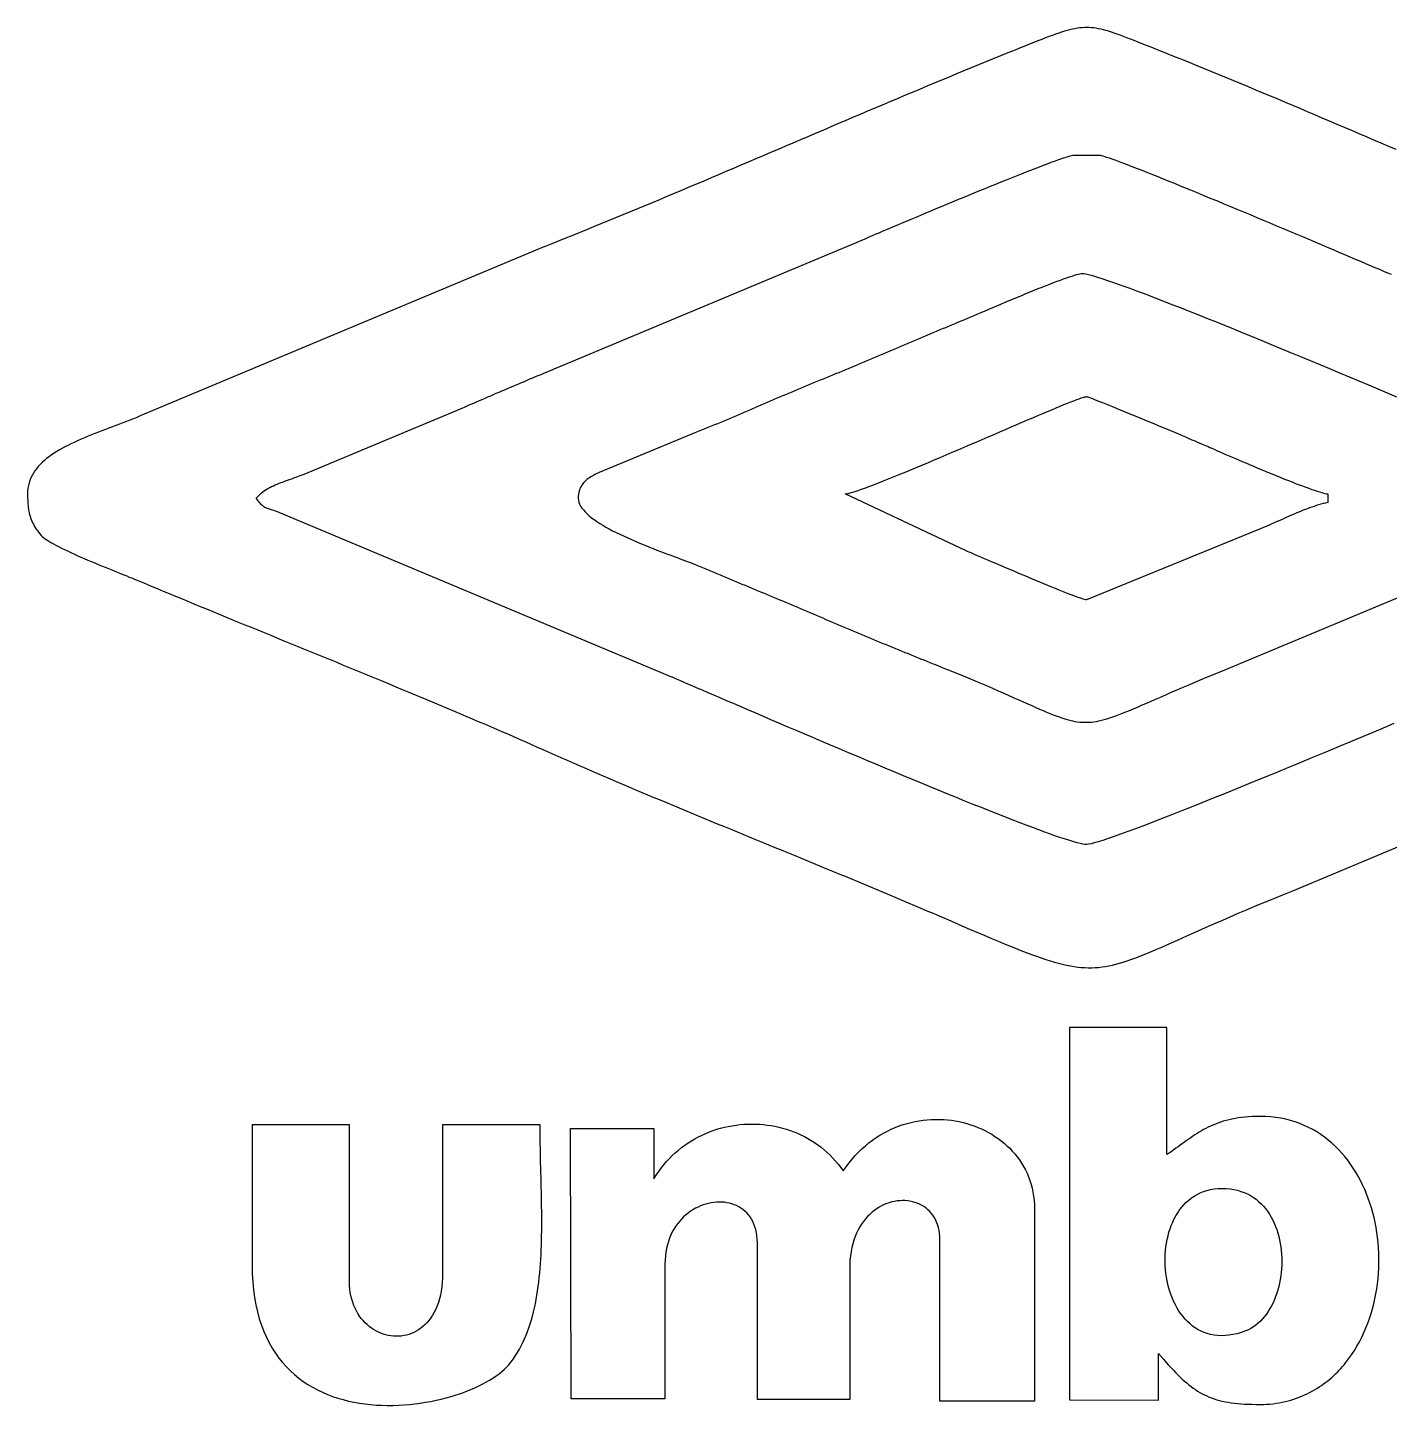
# Model space of a CAD drawing. Header units: millimetres. Extents: x 0 to 1229, y 0 to 800.
# Drawn here: x 0 to 791, y 0 to 800 of the extents above; entities that cross this region are included whole.
import ezdxf

# ---------------------------------------------------------------- set-up
doc = ezdxf.new("R2010")
doc.units = ezdxf.units.MM
doc.layers.add('CORTE EXTERNO', color=1, linetype='CONTINUOUS')
doc.layers.add('CORTE INTERNO', color=2, linetype='CONTINUOUS')

msp = doc.modelspace()

# ---------------------------------------------------------------- linework, layer by layer
at = {"layer": 'CORTE EXTERNO'}
for points in [[(794.3714, 729.134), (790.0862, 730.9704), (785.8004, 732.807), (781.5141, 734.6433), (777.2276, 736.4791), (772.9409, 738.3141), (768.6543, 740.1478), (764.368, 741.9799), (760.0822, 743.8102), (755.797, 745.6382), (751.5126, 747.4636), (747.2292, 749.286), (742.947, 751.1052), (738.6662, 752.9208), (734.3869, 754.7324), (730.1094, 756.5398), (725.8338, 758.3425), (721.5603, 760.1402), (717.2891, 761.9326), (713.0204, 763.7193), (708.7543, 765.5), (704.4911, 767.2744), (700.231, 769.0421), (695.974, 770.8028), (691.7205, 772.556), (687.4705, 774.3016), (683.2243, 776.0391), (678.9821, 777.7683), (674.744, 779.4887), (670.5102, 781.2), (666.281, 782.9019), (662.0564, 784.594), (657.8367, 786.276), (654.9335, 787.4339), (652.1695, 788.5417), (649.5383, 789.5992), (647.0333, 790.6063), (644.6482, 791.5628), (642.3763, 792.4688), (640.2114, 793.3239), (638.1468, 794.1282), (636.1762, 794.8814), (634.2931, 795.5835), (632.4909, 796.2344), (630.7633, 796.8338), (629.1037, 797.3817), (627.5057, 797.878), (625.9629, 798.3225), (624.4687, 798.7151), (623.0167, 799.0557), (621.6004, 799.3442), (620.2134, 799.5804), (618.8491, 799.7642), (617.5012, 799.8955), (616.1631, 799.9741), (614.8284, 800), (613.4906, 799.973), (612.1433, 799.893), (610.78, 799.7598), (609.3941, 799.5734), (607.9793, 799.3336), (606.5291, 799.0403), (605.037, 798.6933), (603.4965, 798.2926), (601.9012, 797.838), (600.2445, 797.3293), (598.5202, 796.7666), (596.7216, 796.1495), (594.8422, 795.4781), (592.8758, 794.7522), (590.8156, 793.9717), (588.6554, 793.1363), (586.3886, 792.2461), (584.0088, 791.3009), (581.5094, 790.3006), (578.8841, 789.245), (576.1263, 788.134), (573.2297, 786.9675), (568.9911, 785.2585), (564.746, 783.5401), (560.4948, 781.8125), (556.2377, 780.0761), (551.9748, 778.3313), (547.7065, 776.5782), (543.433, 774.8174), (539.1545, 773.0492), (534.8713, 771.2738), (530.5837, 769.4916), (526.2918, 767.7029), (521.996, 765.9081), (517.6964, 764.1076), (513.3934, 762.3016), (509.0871, 760.4905), (504.7778, 758.6746), (500.4658, 756.8542), (496.1513, 755.0298), (491.8345, 753.2016), (487.5158, 751.37), (483.1953, 749.5352), (478.8733, 747.6978), (474.55, 745.8579), (470.2257, 744.0159), (465.9006, 742.1721), (461.575, 740.327), (457.2492, 738.4808), (452.9233, 736.6338), (448.5976, 734.7865), (444.2724, 732.939), (439.9478, 731.0919), (435.6243, 729.2453), (431.3019, 727.3997), (426.981, 725.5554), (422.6618, 723.7127), (418.3446, 721.8719), (414.0295, 720.0335), (409.7168, 718.1976), (405.4069, 716.3647), (401.0998, 714.5351), (396.796, 712.7092), (392.4955, 710.8872), (388.1988, 709.0695), (383.9059, 707.2565), (379.6172, 705.4484), (375.3329, 703.6457), (371.0532, 701.8486), (366.7785, 700.0575), (362.5089, 698.2727), (358.2447, 696.4946), (353.9861, 694.7235), (349.7334, 692.9597), (345.4868, 691.2036), (341.2466, 689.4554), (337.0131, 687.7157), (332.7864, 685.9846), (328.5668, 684.2625), (324.3546, 682.5498), (320.15, 680.8467), (315.9533, 679.1537), (311.7646, 677.4711), (307.5843, 675.7991), (303.4126, 674.1382), (299.2498, 672.4886), (65.3457, 574.4838), (63.3911, 573.6734), (61.4138, 572.8727), (59.4168, 572.0805), (57.4035, 571.2951), (55.3769, 570.5152), (53.3403, 569.7394), (51.2969, 568.9663), (49.2498, 568.1944), (47.2023, 567.4223), (45.1574, 566.6485), (43.1185, 565.8717), (41.0886, 565.0904), (39.0711, 564.3033), (37.069, 563.5087), (35.0855, 562.7055), (33.1239, 561.892), (31.1873, 561.0669), (29.2789, 560.2288), (27.4019, 559.3762), (25.5595, 558.5078), (23.7548, 557.622), (21.9911, 556.7175), (20.2715, 555.7928), (18.5993, 554.8465), (16.9776, 553.8772), (15.4096, 552.8835), (13.8984, 551.8639), (12.4474, 550.817), (11.0596, 549.7413), (9.7382, 548.6356), (8.4864, 547.4982), (7.3075, 546.3279), (6.2046, 545.1231), (5.1809, 543.8825), (4.2395, 542.6046), (3.3837, 541.2879), (2.6167, 539.9312), (1.9416, 538.5329), (1.3616, 537.0916), (0.8799, 535.606), (0.4997, 534.0745), (0.2242, 532.4957), (0.0566, 530.8682), (0, 529.1907), (0.0072, 527.9883), (0.0299, 526.8144), (0.0699, 525.6674), (0.1289, 524.5458), (0.2085, 523.4481), (0.3105, 522.3728), (0.4366, 521.3184), (0.5885, 520.2835), (0.7679, 519.2665), (0.9765, 518.2659), (1.216, 517.2803), (1.4881, 516.3082), (1.7946, 515.348), (2.1371, 514.3983), (2.5174, 513.4576), (2.9371, 512.5244), (3.398, 511.5972), (3.9018, 510.6745), (4.4502, 509.7547), (5.0448, 508.8366), (5.6875, 507.9184), (6.3799, 506.9988), (7.1237, 506.0762), (7.9206, 505.1492), (8.5202, 504.5421), (9.2695, 503.9002), (10.1604, 503.2258), (11.1846, 502.5213), (12.3338, 501.7892), (13.5998, 501.0319), (14.9743, 500.2518), (16.4491, 499.4514), (18.0159, 498.633), (19.6665, 497.7991), (21.3926, 496.9521), (23.186, 496.0944), (25.0385, 495.2284), (26.9417, 494.3566), (28.8874, 493.4814), (30.8675, 492.6052), (32.8735, 491.7304), (34.8974, 490.8594), (36.9307, 489.9947), (38.9654, 489.1387), (40.9931, 488.2938), (43.0055, 487.4624), (44.9945, 486.647), (46.9518, 485.8499), (48.8691, 485.0736), (50.7383, 484.3205), (52.5509, 483.593), (54.2988, 482.8936), (55.9738, 482.2247), (57.5675, 481.5886), (59.0718, 480.9879), (60.4784, 480.4248), (61.779, 479.902), (62.9654, 479.4217), (64.0294, 478.9863), (64.9626, 478.5984), (68.3663, 477.1704), (71.7991, 475.7336), (75.2599, 474.2883), (78.7477, 472.8348), (82.2615, 471.3734), (85.8003, 469.9043), (89.363, 468.4278), (92.9488, 466.9441), (96.5564, 465.4536), (100.185, 463.9565), (103.8336, 462.4531), (107.501, 460.9437), (111.1863, 459.4285), (114.8885, 457.9077), (118.6066, 456.3818), (122.3395, 454.8508), (126.0863, 453.3152), (129.8459, 451.7752), (133.6172, 450.231), (137.3994, 448.6829), (141.1914, 447.1312), (144.9921, 445.5762), (148.8006, 444.0181), (152.6158, 442.4572), (156.4368, 440.8938), (160.2624, 439.3281), (164.0918, 437.7605), (167.9238, 436.1911), (171.7576, 434.6203), (175.5919, 433.0483), (179.4259, 431.4754), (183.2586, 429.9019), (187.0888, 428.3281), (190.9157, 426.7541), (194.7381, 425.1803), (198.5552, 423.607), (202.3657, 422.0344), (206.1689, 420.4628), (209.9635, 418.8924), (213.7487, 417.3236), (217.5234, 415.7566), (221.2865, 414.1917), (225.0372, 412.6291), (228.7743, 411.0692), (232.4968, 409.5121), (236.2038, 407.9582), (239.8942, 406.4078), (243.567, 404.861), (247.2212, 403.3182), (250.8558, 401.7797), (254.4698, 400.2456), (258.0621, 398.7164), (261.6317, 397.1922), (265.1777, 395.6734), (268.699, 394.1601), (272.1946, 392.6527), (275.6634, 391.1515), (279.1045, 389.6566), (282.5169, 388.1685), (285.8996, 386.6873), (289.2514, 385.2133), (292.5715, 383.7468), (295.8587, 382.2881), (299.1122, 380.8374), (302.598, 379.2829), (306.0966, 377.73), (309.6074, 376.1787), (313.1302, 374.6288), (316.6645, 373.0804), (320.2101, 371.5335), (323.7665, 369.9879), (327.3334, 368.4436), (330.9105, 366.9006), (334.4974, 365.3588), (338.0937, 363.8182), (341.6991, 362.2787), (345.3132, 360.7403), (348.9357, 359.203), (352.5662, 357.6666), (356.2043, 356.1312), (359.8498, 354.5967), (363.5021, 353.0631), (367.161, 351.5303), (370.8262, 349.9982), (374.4972, 348.4668), (378.1737, 346.9362), (381.8554, 345.4061), (385.5419, 343.8766), (389.2327, 342.3477), (392.9277, 340.8192), (396.6264, 339.2912), (400.3284, 337.7636), (404.0335, 336.2363), (407.7412, 334.7093), (411.4511, 333.1826), (415.163, 331.6561), (418.8765, 330.1298), (422.5912, 328.6035), (426.3068, 327.0774), (430.0228, 325.5512), (433.739, 324.0251), (437.455, 322.4988), (441.1704, 320.9725), (444.8849, 319.446), (448.5981, 317.9193), (452.3097, 316.3923), (456.0192, 314.865), (459.7264, 313.3374), (463.4309, 311.8094), (467.1323, 310.2809), (470.8303, 308.752), (474.5245, 307.2225), (478.2146, 305.6925), (481.9001, 304.1618), (485.5808, 302.6305), (489.2563, 301.0984), (492.9262, 299.5656), (496.5901, 298.032), (500.2478, 296.4975), (503.8989, 294.9621), (507.5429, 293.4258), (511.1795, 291.8884), (514.8085, 290.3501), (518.4294, 288.8106), (522.0418, 287.27), (525.6455, 285.7282), (529.24, 284.1852), (532.825, 282.641), (537.6695, 280.5497), (542.3216, 278.5417), (546.788, 276.6164), (551.0753, 274.7735), (555.1903, 273.0124), (559.1396, 271.3329), (562.9301, 269.7344), (566.5684, 268.2165), (570.0611, 266.7789), (573.4151, 265.4211), (576.6371, 264.1426), (579.7336, 262.943), (582.7115, 261.8219), (585.5775, 260.779), (588.3382, 259.8137), (591.0004, 258.9256), (593.5708, 258.1143), (596.0561, 257.3794), (598.463, 256.7205), (600.7982, 256.1371), (603.0684, 255.6288), (605.2804, 255.1951), (607.4408, 254.8358), (609.5563, 254.5502), (611.6337, 254.3381), (613.6797, 254.1989), (615.7009, 254.1323), (617.7041, 254.1378), (619.6961, 254.215), (621.6834, 254.3635), (623.6728, 254.5828), (625.6711, 254.8725), (627.6849, 255.2323), (629.7209, 255.6616), (631.7859, 256.1601), (633.8865, 256.7273), (636.0296, 257.3628), (638.2216, 258.0661), (640.4695, 258.8369), (642.7799, 259.6747), (645.1595, 260.5791), (647.615, 261.5497), (650.1531, 262.586), (652.7805, 263.6877), (655.504, 264.8542), (658.3303, 266.0852), (661.266, 267.3802), (664.3178, 268.7389), (667.4926, 270.1607), (670.7969, 271.6453), (674.2376, 273.1923), (677.8212, 274.8011), (681.5546, 276.4714), (685.4443, 278.2028), (689.4973, 279.9949), (693.72, 281.8471), (698.1193, 283.7592), (702.7019, 285.7305), (707.4745, 287.7609), (712.4437, 289.8497), (717.6163, 291.9966), (722.999, 294.2012), (728.5985, 296.463), (734.4216, 298.7816), (930.1875, 380.8374)], [(794.876, 585.402), (789.4712, 587.6888), (784.0026, 589.9989), (778.4787, 592.3284), (772.9083, 594.6733), (767.3, 597.0299), (761.6624, 599.3942), (756.0041, 601.7624), (750.334, 604.1306), (744.6604, 606.4949), (738.9923, 608.8516), (733.3381, 611.1966), (727.7065, 613.5262), (722.1063, 615.8364), (716.5459, 618.1235), (711.0342, 620.3835), (705.5797, 622.6125), (700.1911, 624.8068), (694.877, 626.9624), (689.6461, 629.0754), (684.507, 631.1421), (679.4684, 633.1584), (674.539, 635.1207), (669.7273, 637.0249), (665.0421, 638.8672), (660.492, 640.6438), (656.0856, 642.3508), (651.8316, 643.9843), (647.7386, 645.5404), (643.8154, 647.0153), (640.0704, 648.4052), (636.5125, 649.7061), (633.1502, 650.9141), (629.9922, 652.0255), (627.0471, 653.0363), (624.3236, 653.9426), (621.8304, 654.7407), (619.576, 655.4266), (617.5692, 655.9965), (615.8186, 656.4464), (614.3328, 656.7726), (613.1205, 656.9712), (612.1904, 657.0382), (611.5715, 656.9938), (610.7817, 656.8631), (609.8293, 656.6503), (608.7227, 656.3593), (607.4704, 655.994), (606.0807, 655.5586), (604.5621, 655.057), (602.923, 654.4933), (601.1718, 653.8713), (599.317, 653.1952), (597.3668, 652.4689), (595.3298, 651.6965), (593.2144, 650.8818), (591.029, 650.0291), (588.7819, 649.1422), (586.4816, 648.2251), (584.1366, 647.2819), (581.7552, 646.3165), (579.3459, 645.333), (576.917, 644.3354), (574.477, 643.3276), (572.0343, 642.3137), (569.5973, 641.2977), (567.1744, 640.2835), (564.7741, 639.2753), (562.4047, 638.2769), (560.0747, 637.2925), (557.7924, 636.3259), (555.5664, 635.3812), (553.4049, 634.4624), (551.3165, 633.5735), (549.3095, 632.7186), (547.3924, 631.9015), (545.5735, 631.1264), (543.8613, 630.3972), (542.2643, 629.7179), (540.7907, 629.0925), (539.449, 628.5251), (538.2477, 628.0196), (537.1951, 627.5801), (536.2997, 627.2105), (534.5186, 626.4794), (532.7328, 625.7431), (530.9424, 625.0019), (529.1477, 624.2562), (527.349, 623.5061), (525.5465, 622.7519), (523.7404, 621.994), (521.9309, 621.2325), (520.1183, 620.4678), (518.3028, 619.7002), (516.4847, 618.9299), (514.664, 618.1572), (512.8412, 617.3824), (511.0164, 616.6058), (509.1899, 615.8276), (507.3618, 615.048), (505.5325, 614.2675), (503.7021, 613.4863), (501.8708, 612.7045), (500.039, 611.9226), (498.2068, 611.1408), (496.3744, 610.3593), (494.5422, 609.5785), (492.7103, 608.7987), (490.8789, 608.02), (489.0483, 607.2428), (487.2187, 606.4673), (485.3904, 605.6939), (483.5635, 604.9227), (481.7384, 604.1542), (479.9152, 603.3885), (478.0941, 602.6259), (476.2754, 601.8667), (474.4594, 601.1113), (472.6462, 600.3598), (470.8361, 599.6125), (469.0293, 598.8698), (467.2261, 598.1318), (465.4267, 597.3989), (463.6312, 596.6714), (461.84, 595.9494), (459.9735, 595.1966), (458.1166, 594.4427), (456.2686, 593.6876), (454.4292, 592.9316), (452.5976, 592.1746), (450.7734, 591.4166), (448.9561, 590.6578), (447.145, 589.8981), (445.3397, 589.1377), (443.5397, 588.3765), (441.7443, 587.6146), (439.9531, 586.8521), (438.1655, 586.089), (436.381, 585.3253), (434.599, 584.5612), (432.819, 583.7966), (431.0404, 583.0316), (429.2628, 582.2663), (427.4855, 581.5006), (425.7081, 580.7347), (423.93, 579.9686), (422.1506, 579.2024), (420.3694, 578.436), (418.586, 577.6696), (416.7997, 576.9032), (415.01, 576.1368), (413.2163, 575.3706), (411.4182, 574.6044), (409.6151, 573.8384), (407.8064, 573.0727), (405.9917, 572.3072), (404.1703, 571.5421), (402.3418, 570.7774), (400.5055, 570.0131), (398.661, 569.2492), (396.8077, 568.4859), (394.9452, 567.7232), (393.0727, 566.961), (391.1899, 566.1996), (389.2961, 565.4388), (387.3908, 564.6789), (331.8026, 541.592), (330.9583, 541.2093), (330.1201, 540.8163), (329.2911, 540.4106), (328.4747, 539.9893), (327.6741, 539.5499), (326.8925, 539.0897), (326.1331, 538.606), (325.3993, 538.0962), (324.6942, 537.5577), (324.021, 536.9878), (323.3831, 536.3837), (322.7837, 535.743), (322.226, 535.0629), (321.7132, 534.3408), (321.2486, 533.574), (320.8354, 532.7598), (320.4769, 531.8957), (320.1764, 530.9789), (319.9369, 530.0068), (319.7619, 528.9768), (319.6545, 527.8862), (319.618, 526.7323), (319.707, 525.5922), (319.9692, 524.4517), (320.3972, 523.3117), (320.9834, 522.173), (321.7204, 521.0365), (322.6008, 519.903), (323.6172, 518.7735), (324.7621, 517.6488), (326.028, 516.5297), (327.4076, 515.4171), (328.8934, 514.3119), (330.478, 513.215), (332.1539, 512.1271), (333.9136, 511.0493), (335.7498, 509.9823), (337.655, 508.927), (339.6218, 507.8842), (341.6426, 506.855), (343.7102, 505.84), (345.817, 504.8401), (347.9556, 503.8564), (350.1186, 502.8895), (352.2985, 501.9403), (354.4878, 501.0099), (356.6793, 500.0988), (358.8653, 499.2082), (361.0385, 498.3388), (363.1914, 497.4915), (365.3166, 496.6671), (367.4067, 495.8665), (369.4542, 495.0907), (371.4516, 494.3403), (373.3916, 493.6164), (375.2666, 492.9198), (377.0694, 492.2513), (378.7923, 491.6118), (380.428, 491.0022), (381.969, 490.4234), (383.4079, 489.8761), (384.7373, 489.3613), (385.9497, 488.8799), (387.0377, 488.4327), (388.9432, 487.6329), (390.8374, 486.8391), (392.7207, 486.0508), (394.5938, 485.2679), (396.4571, 484.49), (398.3111, 483.7168), (400.1565, 482.948), (401.9937, 482.1832), (403.8232, 481.4222), (405.6457, 480.6647), (407.4616, 479.9102), (409.2715, 479.1587), (411.0759, 478.4096), (412.8753, 477.6628), (414.6702, 476.9178), (416.4613, 476.1744), (418.249, 475.4324), (420.0338, 474.6913), (421.8164, 473.9508), (423.5971, 473.2107), (425.3766, 472.4707), (427.1554, 471.7304), (428.9341, 470.9895), (430.7131, 470.2477), (432.4929, 469.5047), (434.2742, 468.7602), (436.0575, 468.0139), (437.8432, 467.2654), (439.6319, 466.5145), (441.4242, 465.7609), (443.2206, 465.0042), (445.0215, 464.2442), (446.8276, 463.4804), (448.6394, 462.7127), (450.4574, 461.9407), (452.2822, 461.164), (454.1142, 460.3825), (455.954, 459.5957), (457.8022, 458.8034), (459.6592, 458.0052), (461.5257, 457.2009), (463.3795, 456.4022), (465.2321, 455.6063), (467.0835, 454.8133), (468.9336, 454.023), (470.7824, 453.2355), (472.63, 452.4506), (474.4762, 451.6683), (476.3211, 450.8887), (478.1646, 450.1115), (480.0068, 449.3369), (481.8477, 448.5647), (483.6871, 447.7949), (485.5251, 447.0274), (487.3617, 446.2622), (489.1968, 445.4993), (491.0305, 444.7387), (492.8627, 443.9801), (494.6934, 443.2237), (496.5226, 442.4694), (498.3503, 441.7171), (500.1765, 440.9668), (502.0011, 440.2184), (503.8241, 439.4719), (505.6455, 438.7273), (507.4653, 437.9844), (509.2835, 437.2433), (511.1001, 436.5039), (512.915, 435.7662), (514.7282, 435.0301), (516.5398, 434.2955), (518.3496, 433.5625), (520.1578, 432.8309), (521.9642, 432.1008), (523.7688, 431.3721), (525.5717, 430.6447), (527.3728, 429.9185), (529.1721, 429.1937), (530.9695, 428.47), (532.7652, 427.7475), (534.559, 427.026), (536.3509, 426.3057), (540.7533, 424.5242), (544.9657, 422.7967), (548.9941, 421.1234), (552.8447, 419.5043), (556.5236, 417.9395), (560.0371, 416.4292), (563.3912, 414.9735), (566.5921, 413.5724), (569.646, 412.226), (572.559, 410.9345), (575.3372, 409.698), (577.9869, 408.5166), (580.5141, 407.3904), (582.9251, 406.3195), (585.2259, 405.3039), (587.4228, 404.3439), (589.5219, 403.4394), (591.5293, 402.5907), (593.4511, 401.7978), (595.2937, 401.0609), (597.063, 400.3799), (598.7652, 399.7551), (600.4066, 399.1866), (601.9932, 398.6743), (603.5311, 398.2186), (605.0267, 397.8194), (606.4859, 397.4769), (607.9151, 397.1911), (609.3202, 396.9622), (610.7075, 396.7903), (612.0831, 396.6755), (613.4531, 396.6179), (614.8238, 396.6176), (616.2013, 396.6747), (617.5917, 396.7893), (619.0011, 396.9615), (620.4358, 397.1915), (621.9019, 397.4792), (623.4055, 397.825), (624.9528, 398.2287), (626.5499, 398.6906), (628.2031, 399.2107), (629.9183, 399.7893), (631.7019, 400.4262), (633.5599, 401.1218), (635.4985, 401.876), (637.5239, 402.689), (639.6422, 403.5609), (641.8595, 404.4917), (644.1821, 405.4817), (646.616, 406.5309), (649.1674, 407.6394), (651.8425, 408.8073), (654.6474, 410.0347), (657.5883, 411.3217), (660.6714, 412.6685), (663.9027, 414.0751), (667.2884, 415.5417), (670.8347, 417.0683), (674.5478, 418.655), (678.4337, 420.3021), (682.4987, 422.0095), (686.7489, 423.7773), (691.1904, 425.6058), (878.5598, 503.7644)]]:
    msp.add_lwpolyline(points, dxfattribs=at)
for points in [[(604.8157, 3.2927), (656.445, 3.0513), (656.445, 30.096), (657.9804, 28.3361), (659.4723, 26.6412), (660.9244, 25.0106), (662.3403, 23.443), (663.7239, 21.9376), (665.0787, 20.4933), (666.4086, 19.1092), (667.7171, 17.7842), (669.0081, 16.5174), (670.2852, 15.3077), (671.5521, 14.1542), (672.8126, 13.0558), (674.0703, 12.0116), (675.3289, 11.0206), (676.5922, 10.0817), (677.8638, 9.194), (679.1475, 8.3564), (680.4469, 7.5681), (681.7658, 6.8279), (683.1079, 6.1349), (684.4769, 5.4881), (685.8764, 4.8864), (687.3103, 4.329), (688.7821, 3.8147), (690.2956, 3.3426), (691.8545, 2.9118), (693.4626, 2.5211), (695.1234, 2.1697), (696.8408, 1.8564), (698.6184, 1.5803), (700.4599, 1.3405), (702.369, 1.1359), (704.3495, 0.9655), (706.405, 0.8283), (708.5393, 0.7233), (710.7561, 0.6496), (713.059, 0.6061), (715.4517, 0.5918), (717.3578, 0.6194), (719.2379, 0.7014), (721.0916, 0.8363), (722.9187, 1.0227), (724.7189, 1.2593), (726.4922, 1.5446), (728.2381, 1.8773), (729.9565, 2.2559), (731.6471, 2.6791), (733.3096, 3.1454), (734.9439, 3.6534), (736.5497, 4.2019), (738.1268, 4.7893), (739.6748, 5.4142), (741.1937, 6.0754), (742.683, 6.7713), (744.1427, 7.5005), (745.5724, 8.2618), (746.9719, 9.0536), (748.3409, 9.8746), (749.6793, 10.7234), (750.9868, 11.5986), (752.2631, 12.4987), (753.508, 13.4225), (754.7213, 14.3684), (755.9027, 15.3352), (757.0519, 16.3213), (758.1688, 17.3255), (759.2531, 18.3462), (760.3046, 19.3822), (761.3229, 20.432), (762.308, 21.4942), (763.2594, 22.5674), (764.1771, 23.6502), (765.0607, 24.7412), (766.8386, 27.0751), (768.5289, 29.4714), (770.1319, 31.9271), (771.6479, 34.4389), (773.0772, 37.0037), (774.4202, 39.6184), (775.6771, 42.2796), (776.8483, 44.9842), (777.9341, 47.7292), (778.9348, 50.5112), (779.8508, 53.3272), (780.6823, 56.1739), (781.4297, 59.0481), (782.0932, 61.9468), (782.6733, 64.8666), (783.1702, 67.8045), (783.5842, 70.7573), (783.9157, 73.7217), (784.165, 76.6946), (784.3324, 79.6729), (784.4182, 82.6533), (784.4228, 85.6327), (784.3464, 88.6079), (784.1894, 91.5757), (783.952, 94.533), (783.6347, 97.4765), (783.2377, 100.4032), (782.7614, 103.3097), (782.206, 106.193), (781.5719, 109.0499), (780.8594, 111.8772), (780.0689, 114.6717), (779.2006, 117.4302), (778.2548, 120.1495), (777.2319, 122.8266), (776.1322, 125.4582), (774.9561, 128.0411), (773.7037, 130.5721), (772.3755, 133.0482), (770.9718, 135.466), (769.4929, 137.8225), (767.9391, 140.1144), (766.3107, 142.3386), (764.608, 144.4919), (762.8314, 146.5712), (760.9812, 148.5731), (759.0577, 150.4947), (757.0612, 152.3326), (754.9921, 154.0838), (752.8506, 155.745), (750.6371, 157.313), (748.3518, 158.7848), (745.9952, 160.1571), (743.5675, 161.4267), (741.0691, 162.5904), (738.5002, 163.6452), (735.8612, 164.5877), (733.1524, 165.4149), (730.3741, 166.1235), (727.5267, 166.7105), (724.6104, 167.1725), (721.6256, 167.5064), (718.5726, 167.7091), (715.4517, 167.7774), (713.1388, 167.7519), (710.9099, 167.6763), (708.7617, 167.552), (706.691, 167.3806), (704.6943, 167.1634), (702.7684, 166.902), (700.9099, 166.5977), (699.1154, 166.252), (697.3817, 165.8663), (695.7054, 165.4422), (694.0832, 164.981), (692.5118, 164.4842), (690.9877, 163.9533), (689.5078, 163.3897), (688.0686, 162.7948), (686.6669, 162.1702), (685.2993, 161.5171), (683.9624, 160.8372), (682.6529, 160.1318), (681.3676, 159.4024), (680.1031, 158.6505), (678.856, 157.8774), (677.623, 157.0847), (676.4007, 156.2738), (675.186, 155.4461), (673.9753, 154.6031), (672.7655, 153.7462), (671.5531, 152.8769), (670.3348, 151.9966), (669.1074, 151.1069), (667.8674, 150.209), (666.6115, 149.3045), (665.3364, 148.3949), (664.0389, 147.4815), (662.7154, 146.5659), (661.3628, 145.6494), (661.3628, 219.4082), (604.8157, 219.4082)], [(130.307, 81.7265), (130.3977, 76.6883), (130.6664, 71.8411), (131.1079, 67.182), (131.7171, 62.7082), (132.4887, 58.4166), (133.4177, 54.3045), (134.4987, 50.3689), (135.7267, 46.6069), (137.0964, 43.0157), (138.6028, 39.5923), (140.2405, 36.3339), (142.0045, 33.2374), (143.8896, 30.3002), (145.8905, 27.5192), (148.0022, 24.8915), (150.2194, 22.4143), (152.5369, 20.0846), (154.9497, 17.8997), (157.4524, 15.8564), (160.04, 13.9521), (162.7073, 12.1837), (165.449, 10.5484), (168.2601, 9.0433), (171.1353, 7.6655), (174.0695, 6.4121), (177.0574, 5.2801), (180.094, 4.2668), (183.174, 3.3691), (186.2923, 2.5843), (189.4436, 1.9093), (192.6229, 1.3414), (195.8249, 0.8775), (199.0445, 0.5149), (202.2764, 0.2506), (205.5156, 0.0818), (208.7568, 0.0054), (211.9949, 0.0187), (215.2246, 0.1187), (218.4409, 0.3026), (221.6385, 0.5674), (224.8122, 0.9102), (227.957, 1.3282), (231.0675, 1.8184), (234.1387, 2.378), (237.1654, 3.004), (240.1423, 3.6936), (243.0644, 4.4439), (245.9263, 5.2519), (248.7231, 6.1148), (251.4494, 7.0297), (254.1002, 7.9936), (256.6701, 9.0038), (259.1542, 10.0572), (261.5471, 11.151), (263.8437, 12.2823), (266.0388, 13.4482), (268.1274, 14.6457), (270.1041, 15.8721), (271.9638, 17.1244), (273.7013, 18.3997), (275.3115, 19.6951), (276.7892, 21.0078), (278.1292, 22.3347), (279.3263, 23.6731), (280.6837, 25.3623), (281.9775, 27.1078), (283.2092, 28.9083), (284.3802, 30.7623), (285.4919, 32.6683), (286.5458, 34.625), (287.5434, 36.6309), (288.486, 38.6845), (289.3752, 40.7846), (290.2123, 42.9295), (290.9989, 45.118), (291.7363, 47.3486), (292.4261, 49.6198), (293.0696, 51.9303), (293.6683, 54.2786), (294.2237, 56.6633), (294.7371, 59.0829), (295.2102, 61.5361), (295.6442, 64.0214), (296.0407, 66.5374), (296.401, 69.0826), (296.7267, 71.6557), (297.0191, 74.2552), (297.2798, 76.8797), (297.5102, 79.5278), (297.7116, 82.198), (297.8857, 84.8889), (298.0337, 87.5991), (298.1572, 90.3272), (298.2576, 93.0717), (298.3364, 95.8312), (298.3949, 98.6044), (298.4347, 101.3896), (298.4572, 104.1857), (298.4638, 106.991), (298.456, 109.8042), (298.4352, 112.6239), (298.4029, 115.4487), (298.3605, 118.277), (298.3094, 121.1076), (298.2512, 123.9389), (298.1873, 126.7695), (298.119, 129.5981), (298.0479, 132.4232), (297.9754, 135.2433), (297.9029, 138.0571), (297.8319, 140.8631), (297.7639, 143.6598), (297.7002, 146.446), (297.6424, 149.2201), (297.5918, 151.9807), (297.5499, 154.7264), (297.5183, 157.4557), (297.4982, 160.1673), (297.4912, 162.8597), (240.943, 162.8597), (240.943, 76.8102), (240.8881, 74.0211), (240.726, 71.3499), (240.4608, 68.7958), (240.0967, 66.3576), (239.6377, 64.0347), (239.0881, 61.8259), (238.452, 59.7304), (237.7334, 57.7472), (236.9365, 55.8755), (236.0653, 54.1142), (235.1241, 52.4625), (234.117, 50.9194), (233.048, 49.4841), (231.9213, 48.1555), (230.7411, 46.9327), (229.5113, 45.8148), (228.2363, 44.801), (226.92, 43.8901), (225.5666, 43.0814), (224.1802, 42.3739), (222.765, 41.7667), (221.325, 41.2588), (219.8645, 40.8493), (218.3874, 40.5372), (216.898, 40.3217), (215.4003, 40.2019), (213.8986, 40.1767), (212.3968, 40.2453), (210.8991, 40.4067), (209.4097, 40.66), (207.9326, 41.0042), (206.4721, 41.4386), (205.0321, 41.962), (203.6169, 42.5736), (202.2305, 43.2724), (200.8771, 44.0576), (199.5608, 44.9282), (198.2858, 45.8832), (197.056, 46.9218), (195.8758, 48.043), (194.7491, 49.2458), (193.6801, 50.5294), (192.673, 51.8928), (191.7318, 53.3351), (190.8607, 54.8554), (190.0637, 56.4527), (189.3451, 58.126), (188.709, 59.8746), (188.1594, 61.6974), (187.7005, 63.5935), (187.3364, 65.562), (187.0712, 67.6019), (186.909, 69.7124), (186.8541, 71.8924), (186.8541, 162.8597), (130.307, 162.8597)], [(315.5228, 3.8187), (315.0981, 160.8531), (363.611, 160.8531), (363.611, 131.4893), (364.9444, 133.6549), (366.3437, 135.7439), (367.8067, 137.7565), (369.3308, 139.6927), (370.9138, 141.5526), (372.5531, 143.3361), (374.2464, 145.0434), (375.9913, 146.6744), (377.7855, 148.2292), (379.6264, 149.708), (381.5117, 151.1106), (383.439, 152.4371), (385.4059, 153.6877), (387.4101, 154.8623), (389.449, 155.9609), (391.5203, 156.9837), (393.6217, 157.9306), (395.7506, 158.8018), (397.9048, 159.5972), (400.0817, 160.3169), (402.2791, 160.9609), (404.4945, 161.5293), (406.7255, 162.0221), (408.9697, 162.4394), (411.2248, 162.7812), (413.4882, 163.0475), (415.7577, 163.2385), (418.0308, 163.3541), (420.3051, 163.3943), (422.5783, 163.3593), (424.8478, 163.2491), (427.1114, 163.0637), (429.3666, 162.8031), (431.6111, 162.4674), (433.8424, 162.0567), (436.0581, 161.571), (438.2558, 161.0102), (440.4331, 160.3746), (442.5877, 159.6641), (444.7172, 158.8787), (446.819, 158.0185), (448.8909, 157.0836), (450.9305, 156.074), (452.9353, 154.9897), (454.9029, 153.8307), (456.831, 152.5972), (458.7171, 151.2892), (460.5588, 149.9066), (462.3538, 148.4496), (464.0997, 146.9182), (465.7939, 145.3125), (467.4343, 143.6324), (469.0183, 141.878), (470.5435, 140.0494), (472.0076, 138.1466), (473.4081, 136.1696), (475.0809, 138.5807), (476.8145, 140.8834), (478.6061, 143.0786), (480.4529, 145.1673), (482.3519, 147.1505), (484.3004, 149.029), (486.2955, 150.8038), (488.3343, 152.476), (490.4141, 154.0464), (492.5319, 155.5159), (494.6849, 156.8856), (496.8702, 158.1564), (499.0851, 159.3292), (501.3266, 160.405), (503.5919, 161.3847), (505.8782, 162.2693), (508.1826, 163.0597), (510.5022, 163.7569), (512.8342, 164.3618), (515.1758, 164.8754), (517.5242, 165.2987), (519.8763, 165.6325), (522.2295, 165.8778), (524.5809, 166.0356), (526.9276, 166.1068), (529.2667, 166.0925), (531.5955, 165.9934), (533.911, 165.8106), (536.2104, 165.545), (538.4909, 165.1976), (540.7497, 164.7693), (542.9838, 164.2611), (545.1904, 163.6739), (547.3667, 163.0087), (549.5098, 162.2664), (551.6169, 161.448), (553.6851, 160.5544), (555.7116, 159.5865), (557.6935, 158.5454), (559.628, 157.432), (561.5122, 156.2471), (563.3433, 154.9918), (565.1185, 153.6671), (566.8348, 152.2738), (568.4894, 150.8129), (570.0796, 149.2853), (571.6023, 147.6921), (573.0549, 146.0342), (574.4343, 144.3124), (575.7379, 142.5279), (576.9627, 140.6814), (578.1059, 138.774), (579.1647, 136.8066), (580.1361, 134.7802), (581.0174, 132.6956), (581.8056, 130.554), (582.498, 128.3561), (583.0917, 126.103), (583.5839, 123.7956), (583.9716, 121.4348), (584.2521, 119.0217), (584.4224, 116.5571), (584.4799, 114.042), (584.4799, 2.5431), (529.583, 2.5431), (529.583, 96.1667), (529.5252, 98.0948), (529.3547, 99.94), (529.076, 101.7021), (528.6938, 103.3807), (528.2124, 104.9755), (527.6365, 106.486), (526.9705, 107.9121), (526.2191, 109.2532), (525.3866, 110.5092), (524.4777, 111.6795), (523.4968, 112.764), (522.4486, 113.7621), (521.3375, 114.6737), (520.168, 115.4983), (518.9447, 116.2356), (517.672, 116.8852), (516.3546, 117.4468), (514.997, 117.9201), (513.6036, 118.3046), (512.1791, 118.6001), (510.7278, 118.8063), (509.2545, 118.9226), (507.7635, 118.9489), (506.2594, 118.8848), (504.7467, 118.7298), (503.2301, 118.4838), (501.7139, 118.1462), (500.2027, 117.7168), (498.701, 117.1953), (497.2134, 116.5812), (495.7445, 115.8743), (494.2986, 115.0741), (492.8803, 114.1804), (491.4943, 113.1927), (490.1449, 112.1108), (488.8368, 110.9344), (487.5744, 109.6629), (486.3623, 108.2961), (485.205, 106.8337), (484.107, 105.2753), (483.0729, 103.6206), (482.1071, 101.8692), (481.2143, 100.0207), (480.3989, 98.0749), (479.6654, 96.0313), (479.0184, 93.8896), (478.4625, 91.6495), (478.0021, 89.3107), (477.6417, 86.8727), (477.3859, 84.3352), (477.2393, 81.6979), (477.2393, 3.3944), (423.6171, 3.3944), (423.6171, 94.4639), (423.5584, 96.5114), (423.3852, 98.4639), (423.1022, 100.3216), (422.714, 102.085), (422.2251, 103.7542), (421.6401, 105.3297), (420.9636, 106.8118), (420.2001, 108.2009), (419.3542, 109.4971), (418.4306, 110.7009), (417.4337, 111.8126), (416.3682, 112.8325), (415.2386, 113.761), (414.0495, 114.5983), (412.8055, 115.3448), (411.5112, 116.0009), (410.1711, 116.5668), (408.7898, 117.0429), (407.3719, 117.4295), (405.922, 117.7269), (404.4446, 117.9355), (402.9443, 118.0556), (401.4257, 118.0875), (399.8934, 118.0315), (398.352, 117.888), (396.806, 117.6573), (395.26, 117.3398), (393.7185, 116.9356), (392.1862, 116.4453), (390.6677, 115.8691), (389.1674, 115.2073), (387.69, 114.4602), (386.2401, 113.6283), (384.8223, 112.7118), (383.441, 111.711), (382.1009, 110.6262), (380.8066, 109.4579), (379.5627, 108.2063), (378.3736, 106.8718), (377.2441, 105.4546), (376.1786, 103.9551), (375.1818, 102.3737), (374.2582, 100.7106), (373.4124, 98.9662), (372.649, 97.1408), (371.9725, 95.2348), (371.3875, 93.2484), (370.8987, 91.182), (370.5105, 89.036), (370.2276, 86.8106), (370.0546, 84.5061), (369.9959, 82.123), (369.9959, 3.8187)]]:
    msp.add_lwpolyline(points, close=True, dxfattribs=at)
at = {"layer": 'CORTE INTERNO'}
msp.add_lwpolyline([(793.0393, 395.8995), (785.0622, 392.5489), (777.1059, 389.2127), (769.1836, 385.8971), (761.309, 382.6079), (753.4953, 379.3512), (745.7561, 376.1331), (738.1048, 372.9596), (730.5548, 369.8366), (723.1195, 366.7701), (715.8124, 363.7663), (708.6469, 360.831), (701.6365, 357.9704), (694.7945, 355.1904), (688.1345, 352.4971), (681.6698, 349.8964), (675.4139, 347.3944), (669.3802, 344.997), (663.5822, 342.7104), (658.0332, 340.5405), (652.7468, 338.4933), (647.7364, 336.5748), (643.0153, 334.7911), (638.5971, 333.1482), (634.4951, 331.652), (630.7228, 330.3087), (627.2937, 329.1241), (624.2211, 328.1044), (621.5185, 327.2555), (619.1993, 326.5835), (617.2771, 326.0943), (615.7651, 325.794), (614.6768, 325.6886), (613.7138, 325.7497), (612.4781, 325.9412), (610.9786, 326.2592), (609.2242, 326.6995), (607.2236, 327.2582), (604.9858, 327.9312), (602.5196, 328.7145), (599.8337, 329.6039), (596.9371, 330.5954), (593.8385, 331.685), (590.5468, 332.8687), (587.0709, 334.1423), (583.4195, 335.5018), (579.6016, 336.9432), (575.6259, 338.4624), (571.5013, 340.0553), (567.2366, 341.718), (562.8407, 343.4463), (558.3224, 345.2362), (553.6905, 347.0837), (548.9539, 348.9847), (544.1214, 350.9351), (539.2018, 352.9309), (534.2041, 354.968), (529.1369, 357.0424), (524.0092, 359.15), (518.8298, 361.2869), (513.6075, 363.4488), (508.3511, 365.6318), (503.0696, 367.8319), (497.7717, 370.0449), (492.4663, 372.2668), (487.1622, 374.4935), (481.8682, 376.7211), (476.5933, 378.9455), (471.3461, 381.1625), (466.1356, 383.3682), (460.9706, 385.5585), (455.8599, 387.7293), (450.8124, 389.8766), (445.8369, 391.9964), (440.9423, 394.0845), (436.1373, 396.137), (431.4308, 398.1497), (426.8317, 400.1187), (422.3488, 402.0398), (417.9908, 403.9091), (413.7668, 405.7224), (409.6854, 407.4758), (405.7556, 409.1651), (401.9862, 410.7863), (398.3859, 412.3354), (394.9637, 413.8083), (391.7284, 415.2009), (388.6888, 416.5093), (385.8538, 417.7292), (383.2321, 418.8568), (380.8327, 419.8879), (378.6643, 420.8185), (376.7359, 421.6445), (375.0562, 422.362), (373.634, 422.9667), (372.4783, 423.4547), (371.5978, 423.8219), (146.3982, 518.2387), (145.1343, 518.7378), (143.9975, 519.1651), (142.9774, 519.5302), (142.0637, 519.8432), (141.246, 520.1139), (140.514, 520.3521), (139.8572, 520.5677), (139.2654, 520.7705), (138.7282, 520.9704), (138.2351, 521.1773), (137.7759, 521.401), (137.3402, 521.6514), (136.9176, 521.9383), (136.4977, 522.2716), (136.0702, 522.6612), (135.6248, 523.1169), (135.151, 523.6486), (134.6385, 524.2661), (134.0769, 524.9793), (133.4559, 525.798), (132.7651, 526.7321), (133.4287, 527.5747), (134.1494, 528.3733), (134.9241, 529.1303), (135.7496, 529.8483), (136.6229, 530.5297), (137.5409, 531.177), (138.5004, 531.7927), (139.4983, 532.3793), (140.5317, 532.9392), (141.5972, 533.475), (142.6919, 533.9892), (143.8127, 534.4842), (144.9563, 534.9625), (146.1199, 535.4265), (147.3001, 535.8789), (148.494, 536.322), (149.6984, 536.7584), (150.9103, 537.1906), (152.1265, 537.6209), (153.3439, 538.052), (154.5594, 538.4863), (155.7699, 538.9262), (156.9723, 539.3743), (158.1636, 539.8331), (159.3406, 540.3049), (160.5001, 540.7925), (249.0093, 577.6729), (250.6683, 578.3889), (252.326, 579.1045), (253.9822, 579.8197), (255.637, 580.5344), (257.2903, 581.2485), (258.9421, 581.9618), (260.5923, 582.6745), (262.241, 583.3862), (263.8881, 584.097), (265.5336, 584.8068), (267.1774, 585.5154), (268.8196, 586.2229), (270.46, 586.9291), (272.0987, 587.6339), (273.7356, 588.3373), (275.3707, 589.0391), (277.004, 589.7393), (278.6354, 590.4379), (280.265, 591.1346), (281.8926, 591.8295), (283.5183, 592.5224), (285.142, 593.2132), (286.7637, 593.902), (288.3834, 594.5885), (290.001, 595.2728), (291.6166, 595.9546), (293.23, 596.6341), (294.8412, 597.3109), (296.4503, 597.9852), (298.0572, 598.6567), (299.6618, 599.3254), (301.2642, 599.9913), (302.8643, 600.6542), (304.462, 601.314), (306.0574, 601.9707), (307.6505, 602.6242), (486.1119, 677.3972), (487.0538, 677.803), (488.1758, 678.2848), (489.4702, 678.8393), (490.9295, 679.4633), (492.5462, 680.1533), (494.3128, 680.9061), (496.2217, 681.7183), (498.2654, 682.5866), (500.4363, 683.5077), (502.727, 684.4783), (505.1298, 685.495), (507.6373, 686.5545), (510.2419, 687.6535), (512.9361, 688.7886), (515.7124, 689.9566), (518.5632, 691.1541), (521.481, 692.3778), (524.4582, 693.6244), (527.4873, 694.8905), (530.5609, 696.1728), (533.6713, 697.4681), (536.811, 698.7729), (539.9725, 700.0839), (543.1483, 701.3978), (546.3308, 702.7114), (549.5125, 704.0212), (552.6859, 705.324), (555.8433, 706.6164), (558.9774, 707.8951), (562.0805, 709.1568), (565.1452, 710.3981), (568.1638, 711.6158), (571.1289, 712.8065), (574.0329, 713.9668), (576.8684, 715.0935), (579.6276, 716.1833), (582.3032, 717.2327), (584.8876, 718.2386), (587.3733, 719.1974), (589.7527, 720.1061), (592.0182, 720.9611), (594.1625, 721.7592), (596.1778, 722.4971), (598.0568, 723.1715), (599.7918, 723.7789), (601.3753, 724.3162), (602.7999, 724.7799), (604.0579, 725.1667), (605.1418, 725.4734), (606.0441, 725.6966), (606.7573, 725.8329), (607.2738, 725.8791), (622.0259, 725.8791), (622.5083, 725.8332), (623.1886, 725.6972), (624.0607, 725.474), (625.1188, 725.166), (626.3567, 724.776), (627.7684, 724.3066), (629.348, 723.7606), (631.0894, 723.1406), (632.9866, 722.4492), (635.0336, 721.6892), (637.2243, 720.8631), (639.5529, 719.9737), (642.0131, 719.0236), (644.5991, 718.0156), (647.3048, 716.9522), (650.1242, 715.8362), (653.0513, 714.6701), (656.0801, 713.4568), (659.2045, 712.1988), (662.4186, 710.8988), (665.7163, 709.5595), (669.0916, 708.1835), (672.5385, 706.7736), (676.051, 705.3324), (679.6231, 703.8625), (683.2487, 702.3667), (686.9219, 700.8476), (690.6366, 699.3078), (694.3868, 697.7501), (698.1665, 696.1771), (701.9697, 694.5914), (705.7904, 692.9959), (709.6225, 691.393), (713.46, 689.7855), (717.297, 688.1761), (721.1274, 686.5674), (724.9452, 684.962), (728.7444, 683.3628), (732.519, 681.7723), (736.2629, 680.1931), (739.9701, 678.6281), (743.6347, 677.0798), (747.2506, 675.5509), (750.8117, 674.044), (754.3122, 672.5619), (757.7459, 671.1073), (761.1069, 669.6827), (764.3891, 668.2908), (767.5866, 666.9344), (770.6932, 665.6161), (773.7031, 664.3385), (776.6101, 663.1044), (779.4083, 661.9163), (782.0917, 660.7771), (784.6542, 659.6892), (787.0898, 658.6555), (789.3925, 657.6785), (791.5563, 656.761)], dxfattribs=at)
for points in [[(474.51, 529.1908), (475.312, 529.3005), (476.3125, 529.5104), (477.5039, 529.8169), (478.8787, 530.2162), (480.4291, 530.7044), (482.1478, 531.278), (484.0269, 531.933), (486.059, 532.6658), (488.2365, 533.4726), (490.5518, 534.3497), (492.9972, 535.2932), (495.5652, 536.2996), (498.2482, 537.3649), (501.0386, 538.4855), (503.9288, 539.6575), (506.9112, 540.8773), (509.9782, 542.1411), (513.1222, 543.4451), (516.3357, 544.7857), (519.611, 546.1589), (522.9406, 547.5611), (526.3168, 548.9886), (529.732, 550.4375), (533.1788, 551.9041), (536.6494, 553.3848), (540.1362, 554.8756), (543.6318, 556.3729), (547.1284, 557.8729), (550.6186, 559.3719), (554.0946, 560.866), (557.549, 562.3517), (560.9741, 563.825), (564.3623, 565.2823), (567.706, 566.7197), (570.9977, 568.1337), (574.2298, 569.5203), (577.3945, 570.8758), (580.4845, 572.1966), (583.492, 573.4787), (586.4095, 574.7186), (589.2294, 575.9124), (591.944, 577.0563), (594.5459, 578.1467), (597.0273, 579.1798), (599.3808, 580.1518), (601.5987, 581.0589), (603.6734, 581.8975), (605.5973, 582.6637), (607.3629, 583.3538), (608.9625, 583.9641), (610.3886, 584.4908), (611.6335, 584.9301), (612.6897, 585.2784), (613.5496, 585.5318), (614.2055, 585.6866), (614.6499, 585.739), (614.9149, 585.6897), (615.399, 585.5452), (616.0909, 585.3101), (616.9795, 584.9893), (618.0534, 584.5875), (619.3013, 584.1097), (620.712, 583.5606), (622.2741, 582.9449), (623.9765, 582.2676), (625.8079, 581.5334), (627.7569, 580.747), (629.8123, 579.9134), (631.9628, 579.0373), (634.1972, 578.1234), (636.5041, 577.1767), (638.8724, 576.2019), (641.2906, 575.2038), (643.7476, 574.1873), (646.2321, 573.157), (648.7328, 572.1179), (651.2384, 571.0747), (653.7377, 570.0322), (656.2194, 568.9952), (658.6721, 567.9686), (661.0847, 566.9571), (663.4458, 565.9656), (665.7443, 564.9987), (667.9687, 564.0614), (670.1079, 563.1585), (672.1505, 562.2947), (674.0853, 561.4748), (675.901, 560.7037), (677.5864, 559.9861), (679.1301, 559.3269), (680.5209, 558.7308), (681.7475, 558.2027), (682.7987, 557.7473), (683.6631, 557.3695), (684.3295, 557.074), (685.2175, 556.6773), (686.2506, 556.2187), (687.4208, 555.7017), (688.7203, 555.1302), (690.1412, 554.5078), (691.6754, 553.8381), (693.3152, 553.1248), (695.0525, 552.3717), (696.8795, 551.5823), (698.7882, 550.7603), (700.7708, 549.9095), (702.8192, 549.0335), (704.9257, 548.136), (707.0822, 547.2206), (709.2809, 546.291), (711.5139, 545.3509), (713.7731, 544.404), (716.0508, 543.454), (718.3389, 542.5044), (720.6297, 541.5591), (722.915, 540.6216), (725.1871, 539.6957), (727.438, 538.7849), (729.6598, 537.8931), (731.8446, 537.0238), (733.9845, 536.1808), (736.0715, 535.3677), (738.0977, 534.5881), (740.0552, 533.8458), (741.9361, 533.1445), (743.7325, 532.4878), (745.4365, 531.8793), (747.04, 531.3228), (748.5353, 530.822), (749.9144, 530.3804), (751.1694, 530.0018), (752.2924, 529.6899), (753.2754, 529.4483), (754.1105, 529.2807), (754.7898, 529.1908), (754.7898, 524.2742), (753.4059, 523.9397), (752.0416, 523.5866), (750.6957, 523.2157), (749.3669, 522.8278), (748.054, 522.4238), (746.7557, 522.0044), (745.4707, 521.5705), (744.1978, 521.1229), (742.9358, 520.6625), (741.6832, 520.19), (740.439, 519.7063), (739.2018, 519.2121), (737.9703, 518.7084), (736.7434, 518.1959), (735.5197, 517.6754), (734.2979, 517.1478), (733.0769, 516.6139), (731.8553, 516.0746), (730.6319, 515.5305), (729.4054, 514.9826), (728.1746, 514.4317), (726.9382, 513.8785), (725.6949, 513.324), (724.4434, 512.7689), (723.1826, 512.214), (721.9111, 511.6603), (720.6277, 511.1084), (719.3311, 510.5592), (614.6499, 467.726), (614.2197, 467.7738), (613.5937, 467.914), (612.7822, 468.1421), (611.795, 468.4535), (610.6423, 468.8436), (609.3341, 469.3078), (607.8805, 469.8416), (606.2915, 470.4402), (604.5773, 471.0993), (602.7477, 471.8141), (600.813, 472.58), (598.7831, 473.3926), (596.6682, 474.2471), (594.4782, 475.1391), (592.2232, 476.0638), (589.9133, 477.0168), (587.5585, 477.9935), (585.1689, 478.9892), (582.7546, 479.9993), (580.3255, 481.0194), (577.8919, 482.0447), (575.4636, 483.0708), (573.0508, 484.0929), (570.6635, 485.1066), (568.3118, 486.1072), (566.0057, 487.0902), (563.7553, 488.0509), (561.5707, 488.9848), (559.4618, 489.8873), (557.4388, 490.7538), (555.5117, 491.5797), (553.6906, 492.3604), (551.9855, 493.0914), (550.4065, 493.768), (548.9636, 494.3856), (547.6669, 494.9398), (546.5264, 495.4258), (545.5522, 495.8391), (544.7544, 496.1751)], [(693.3248, 125.981), (695.6981, 125.911), (697.9816, 125.7041), (700.176, 125.3651), (702.2818, 124.8986), (704.2998, 124.3095), (706.2305, 123.6026), (708.0746, 122.7824), (709.8327, 121.8538), (711.5054, 120.8215), (713.0934, 119.6903), (714.5973, 118.4649), (716.0177, 117.1501), (717.3553, 115.7505), (718.6106, 114.271), (719.7844, 112.7163), (720.8771, 111.091), (721.8896, 109.4), (722.8223, 107.6481), (723.676, 105.8399), (724.4512, 103.9801), (725.1486, 102.0736), (725.7689, 100.1251), (726.3125, 98.1393), (726.7803, 96.1209), (727.1727, 94.0748), (727.4905, 92.0056), (727.7343, 89.9181), (727.9046, 87.817), (728.0021, 85.7071), (728.0275, 83.5931), (727.9814, 81.4798), (727.8644, 79.3718), (727.6771, 77.2741), (727.4202, 75.1912), (727.0943, 73.1279), (726.7, 71.089), (726.238, 69.0792), (725.7089, 67.1033), (725.1132, 65.166), (724.4517, 63.272), (723.725, 61.4262), (722.9337, 59.6331), (722.0784, 57.8976), (721.1598, 56.2244), (720.1785, 54.6183), (719.1351, 53.084), (718.0302, 51.6263), (716.8645, 50.2498), (715.6386, 48.9593), (714.3532, 47.7597), (713.0088, 46.6555), (711.6061, 45.6516), (710.1458, 44.7527), (708.6284, 43.9635), (707.0546, 43.2888), (704.5228, 42.3932), (702.0578, 41.6751), (699.6599, 41.1292), (697.3295, 40.7505), (695.0669, 40.5336), (692.8724, 40.4733), (690.7463, 40.5645), (688.6891, 40.8017), (686.7009, 41.1799), (684.7821, 41.6938), (682.9331, 42.3382), (681.1542, 43.1078), (679.4457, 43.9974), (677.8079, 45.0018), (676.2411, 46.1157), (674.7458, 47.334), (673.3221, 48.6513), (671.9705, 50.0625), (670.6913, 51.5623), (669.4848, 53.1456), (668.3513, 54.807), (667.2911, 56.5413), (666.3046, 58.3433), (665.3921, 60.2078), (664.5539, 62.1296), (663.7904, 64.1034), (663.1019, 66.124), (662.4886, 68.1861), (661.951, 70.2845), (661.4894, 72.4141), (661.104, 74.5695), (660.7953, 76.7456), (660.5635, 78.9371), (660.409, 81.1387), (660.3321, 83.3453), (660.3331, 85.5516), (660.4123, 87.7524), (660.5702, 89.9425), (660.8069, 92.1166), (661.1228, 94.2695), (661.5184, 96.396), (661.9938, 98.4908), (662.5494, 100.5487), (663.1855, 102.5645), (663.9025, 104.5329), (664.7007, 106.4488), (665.5805, 108.3069), (666.542, 110.1019), (667.5858, 111.8286), (668.712, 113.4819), (669.9211, 115.0564), (671.2133, 116.5469), (672.589, 117.9483), (674.0485, 119.2552), (675.5921, 120.4625), (677.2202, 121.5649), (678.9331, 122.5573), (680.7311, 123.4342), (682.6145, 124.1906), (684.5837, 124.8212), (686.639, 125.3208), (688.7808, 125.6841), (691.0092, 125.9059)]]:
    msp.add_lwpolyline(points, close=True, dxfattribs=at)

doc.saveas('drawing.dxf')
